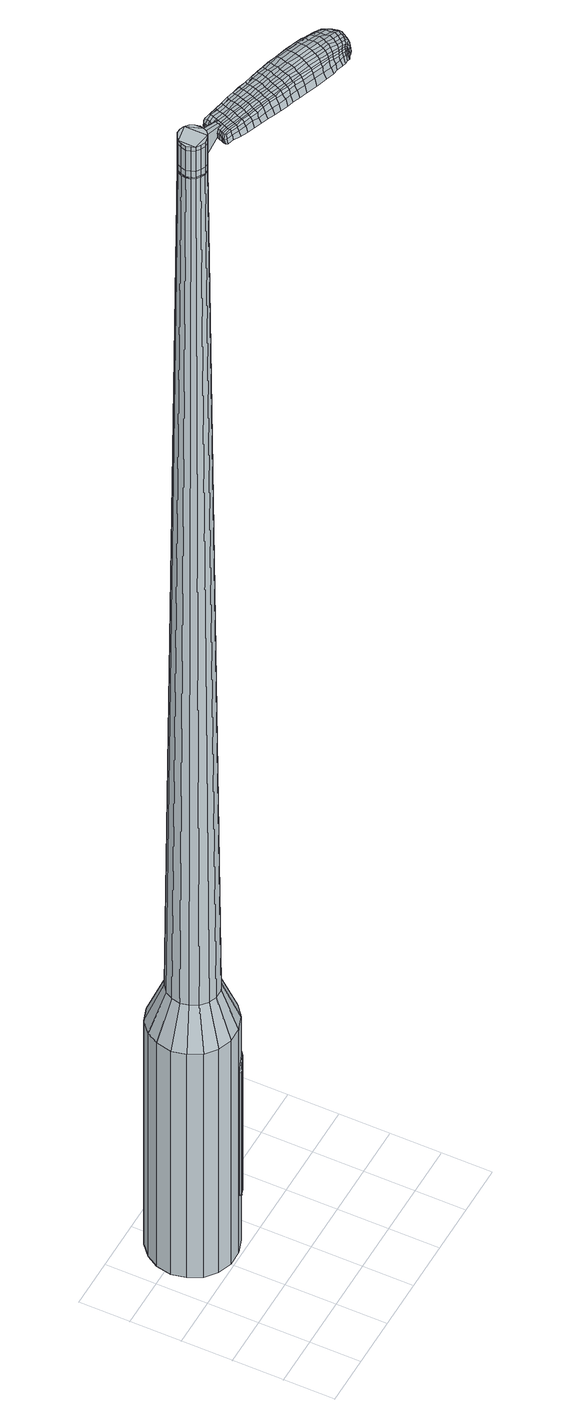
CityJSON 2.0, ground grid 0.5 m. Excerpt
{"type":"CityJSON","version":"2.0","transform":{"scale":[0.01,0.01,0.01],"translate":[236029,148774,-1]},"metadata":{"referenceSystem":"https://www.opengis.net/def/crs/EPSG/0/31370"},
"CityObjects":{
"object1":{"type":"GenericCityObject","attributes":{"cluster":18,"mean_distance_to_centroid":0.246,"new_centroid_x":236029.56,"new_centroid_y":148775.43,"mean_distance_to_camera":8.74,"H1":4.4,"H2":6.79,"Z_final":111.07,"cluster2":-1,"proj_x":236027.59,"proj_y":148780.91,"id_line":62764,"bearing_l":70.18,"distance":5.82,"orientation":"right","G_obj":340.18},"geometry":[{"type":"MultiSurface","lod":"2","boundaries":[[[0,1,2,3]],[[1,4,5,2]],[[4,6,7,5]],[[6,8,9,7]],[[8,10,11,9]],[[10,12,13,11]],[[12,14,15,13]],[[14,16,17,15]],[[16,18,19,17]],[[18,20,21,19]],[[20,22,23,21]],[[22,24,25,23]],[[24,26,27,25]],[[26,28,29,27]],[[28,30,31,29]],[[30,32,33,31]],[[32,34,35,33]],[[34,0,3,35]],[[36,37,38,39]],[[38,40,41,42]],[[41,43,42]],[[42,44,45,46]],[[45,47,46]],[[46,48,49,50]],[[49,51,50]],[[42,46,50,38]],[[50,52,39,38]],[[53,36,39]],[[2,5,7,35]],[[7,9,11,15]],[[11,13,15]],[[15,17,19,23]],[[19,21,23]],[[23,25,27,31]],[[27,29,31]],[[15,23,31,7]],[[31,33,35,7]],[[3,2,35]],[[1,0,54,55]],[[0,34,56,54]],[[34,32,57,56]],[[32,30,58,57]],[[30,28,59,58]],[[28,26,60,59]],[[26,24,61,60]],[[24,22,62,61]],[[22,20,63,62]],[[20,18,64,63]],[[18,16,65,64]],[[16,14,66,65]],[[14,12,67,66]],[[12,10,68,67]],[[10,8,69,68]],[[8,6,70,69]],[[6,4,71,70]],[[4,1,55,71]],[[55,54,72,73]],[[54,56,74,72]],[[56,57,75,74]],[[57,58,76,75]],[[58,59,77,76]],[[59,60,78,77]],[[60,61,79,78]],[[61,62,80,79]],[[62,63,81,80]],[[63,64,82,81]],[[64,65,83,82]],[[65,66,84,83]],[[66,67,85,84]],[[67,68,86,85]],[[68,69,87,86]],[[69,70,88,87]],[[70,71,89,88]],[[71,55,73,89]],[[72,90,91,92]],[[93,94,90,72]],[[75,95,94,93]],[[96,97,95,75]],[[98,99,97,96]],[[100,101,99,98]],[[102,103,101,100]],[[104,105,103,102]],[[106,107,105,104]],[[82,108,107,106]],[[109,110,108,82]],[[84,111,110,109]],[[112,113,111,84]],[[86,114,113,112]],[[115,116,114,86]],[[117,118,116,115]],[[89,119,118,117]],[[92,91,119,89]],[[120,121,122,123]],[[124,120,123,125]],[[126,124,125,127]],[[128,126,127,129]],[[130,128,129,131]],[[132,130,131,133]],[[134,132,133,135]],[[136,134,135,137]],[[138,136,137,139]],[[140,138,139,141]],[[142,140,141,143]],[[144,142,143,145]],[[146,144,145,147]],[[148,146,147,149]],[[150,148,149,151]],[[152,150,151,153]],[[73,72,92]],[[74,93,72]],[[74,75,93]],[[76,96,75]],[[76,77,98,96]],[[77,78,100,98]],[[78,79,102,100]],[[79,80,104,102]],[[80,81,106,104]],[[81,82,106]],[[83,109,82]],[[83,84,109]],[[85,112,84]],[[85,86,112]],[[87,115,86]],[[87,88,117,115]],[[88,89,117]],[[73,92,89]],[[154,91,90]],[[154,119,91]],[[155,118,119]],[[155,156,116,118]],[[156,114,116]],[[157,113,114]],[[157,111,113]],[[158,110,111]],[[158,108,110]],[[159,107,108]],[[159,160,105,107]],[[160,161,103,105]],[[161,162,101,103]],[[162,163,99,101]],[[163,164,97,99]],[[164,95,97]],[[165,94,95]],[[165,90,94]],[[39,52,152,166]],[[154,90,167,153]],[[53,39,166,121]],[[90,165,122,167]],[[36,53,121,120]],[[165,95,123,122]],[[37,36,120,124]],[[95,164,125,123]],[[38,37,124,126]],[[164,163,127,125]],[[40,38,126,128]],[[163,162,129,127]],[[41,40,128,130]],[[162,161,131,129]],[[43,41,130,132]],[[161,160,133,131]],[[42,43,132,134]],[[160,159,135,133]],[[44,42,134,136]],[[159,108,137,135]],[[45,44,136,138]],[[108,158,139,137]],[[47,45,138,140]],[[158,111,141,139]],[[46,47,140,142]],[[111,157,143,141]],[[48,46,142,144]],[[157,114,145,143]],[[49,48,144,146]],[[114,156,147,145]],[[51,49,146,148]],[[156,155,149,147]],[[50,51,148,150]],[[155,119,151,149]],[[52,50,150,152]],[[119,154,153,151]],[[152,153,168,169]],[[153,167,170,168]],[[167,122,171,170]],[[122,121,172,171]],[[121,166,173,172]],[[166,152,169,173]],[[174,175,176,177]],[[178,174,177,179]],[[174,178,180,181]],[[175,174,181,182]],[[183,184,185,186]],[[187,183,186,188]],[[183,187,189,190]],[[184,183,190,191]],[[192,193,194,195]],[[196,192,195,197]],[[192,196,198,199]],[[193,192,199,200]],[[201,202,203,204]],[[205,201,204,206]],[[201,205,207,208]],[[202,201,208,209]],[[210,211,212,213]],[[214,210,213,215]],[[210,214,216,217]],[[211,210,217,218]],[[219,220,221,222]],[[223,219,222,224]],[[219,223,225,226]],[[220,219,226,227]],[[228,229,230,231]],[[220,228,231,221]],[[228,220,227,232]],[[229,228,232,233]],[[234,235,236,237]],[[229,234,237,230]],[[234,229,233,238]],[[235,234,238,239]],[[240,178,179,241]],[[235,240,241,236]],[[240,235,239,242]],[[178,240,242,180]],[[243,244,245,246]],[[247,243,246,248]],[[243,247,249,250]],[[244,243,250,251]],[[252,253,254,255]],[[244,252,255,245]],[[252,244,251,256]],[[253,252,256,257]],[[258,259,260,261]],[[253,258,261,254]],[[258,253,257,262]],[[259,258,262,263]],[[264,265,266,267]],[[259,264,267,260]],[[264,259,263,268]],[[265,264,268,269]],[[270,175,182,271]],[[265,270,271,266]],[[270,265,269,272]],[[175,270,272,176]],[[273,274,275,276]],[[277,273,276,278]],[[273,277,279,280]],[[274,273,280,281]],[[282,283,284,285]],[[274,282,285,275]],[[282,274,281,286]],[[283,282,286,287]],[[288,289,290,291]],[[283,288,291,284]],[[288,283,287,292]],[[289,288,292,293]],[[294,187,188,295]],[[289,294,295,290]],[[294,289,293,296]],[[187,294,296,189]],[[297,298,299,300]],[[301,297,300,302]],[[297,301,303,304]],[[298,297,304,305]],[[306,307,308,309]],[[298,306,309,299]],[[306,298,305,310]],[[307,306,310,311]],[[312,313,314,315]],[[307,312,315,308]],[[312,307,311,316]],[[313,312,316,317]],[[318,319,320,321]],[[313,318,321,314]],[[318,313,317,322]],[[319,318,322,323]],[[324,184,191,325]],[[319,324,325,320]],[[324,319,323,326]],[[184,324,326,185]],[[327,213,212,328]],[[329,327,328,330]],[[327,329,331,332]],[[213,327,332,215]],[[333,329,330,334]],[[335,333,334,336]],[[333,335,337,338]],[[329,333,338,331]],[[339,335,336,340]],[[341,339,340,342]],[[339,341,343,344]],[[335,339,344,337]],[[345,341,342,346]],[[347,345,346,348]],[[345,347,349,350]],[[341,345,350,343]],[[351,347,348,352]],[[202,351,352,203]],[[351,202,209,353]],[[347,351,353,349]],[[354,355,200,199]],[[356,354,199,198]],[[354,356,357,358]],[[355,354,358,359]],[[360,361,359,358]],[[362,360,358,357]],[[360,362,363,364]],[[361,360,364,365]],[[366,367,365,364]],[[368,366,364,363]],[[366,368,369,370]],[[367,366,370,371]],[[372,373,371,370]],[[374,372,370,369]],[[372,374,207,205]],[[373,372,205,206]],[[375,376,377,378]],[[277,375,378,279]],[[375,277,278,379]],[[376,375,379,380]],[[381,196,197,382]],[[376,381,382,377]],[[381,376,380,383]],[[196,381,383,198]],[[384,385,386,387]],[[223,384,387,225]],[[384,223,224,388]],[[385,384,388,389]],[[390,391,392,393]],[[385,390,393,386]],[[390,385,389,394]],[[391,390,394,395]],[[396,193,200,397]],[[391,396,397,392]],[[396,391,395,398]],[[193,396,398,194]],[[399,400,401,402]],[[181,399,402,182]],[[399,181,180,403]],[[400,399,403,404]],[[405,406,407,408]],[[400,405,408,401]],[[405,400,404,409]],[[406,405,409,410]],[[411,204,203,412]],[[406,411,412,407]],[[411,406,410,413]],[[204,411,413,206]],[[414,415,416,417]],[[186,414,417,188]],[[414,186,185,418]],[[415,414,418,419]],[[420,208,207,421]],[[415,420,421,416]],[[420,415,419,422]],[[208,420,422,209]],[[423,424,425,426]],[[301,423,426,303]],[[423,301,302,427]],[[424,423,427,428]],[[429,214,215,430]],[[424,429,430,425]],[[429,424,428,431]],[[214,429,431,216]],[[432,433,434,435]],[[247,432,435,249]],[[432,247,248,436]],[[433,432,436,437]],[[438,439,440,441]],[[433,438,441,434]],[[438,433,437,442]],[[439,438,442,443]],[[444,211,218,445]],[[439,444,445,440]],[[444,439,443,446]],[[211,444,446,212]],[[447,448,437,436]],[[246,447,436,248]],[[447,246,245,449]],[[448,447,449,450]],[[451,452,443,442]],[[448,451,442,437]],[[451,448,450,453]],[[452,451,453,454]],[[455,328,212,446]],[[452,455,446,443]],[[455,452,454,456]],[[328,455,456,330]],[[457,458,459,460]],[[304,457,460,305]],[[457,304,303,426]],[[458,457,426,425]],[[461,332,331,462]],[[458,461,462,459]],[[461,458,425,430]],[[332,461,430,215]],[[463,464,450,449]],[[255,463,449,245]],[[463,255,254,465]],[[464,463,465,466]],[[467,468,454,453]],[[464,467,453,450]],[[467,464,466,469]],[[468,467,469,470]],[[471,334,330,456]],[[468,471,456,454]],[[471,468,470,472]],[[334,471,472,336]],[[473,474,475,476]],[[310,473,476,311]],[[473,310,305,460]],[[474,473,460,459]],[[477,338,337,478]],[[474,477,478,475]],[[477,474,459,462]],[[338,477,462,331]],[[479,480,466,465]],[[261,479,465,254]],[[479,261,260,481]],[[480,479,481,482]],[[483,484,470,469]],[[480,483,469,466]],[[483,480,482,485]],[[484,483,485,486]],[[487,340,336,472]],[[484,487,472,470]],[[487,484,486,488]],[[340,487,488,342]],[[489,490,491,492]],[[316,489,492,317]],[[489,316,311,476]],[[490,489,476,475]],[[493,344,343,494]],[[490,493,494,491]],[[493,490,475,478]],[[344,493,478,337]],[[495,496,482,481]],[[267,495,481,260]],[[495,267,266,497]],[[496,495,497,498]],[[499,500,486,485]],[[496,499,485,482]],[[499,496,498,501]],[[500,499,501,502]],[[503,346,342,488]],[[500,503,488,486]],[[503,500,502,504]],[[346,503,504,348]],[[505,506,507,508]],[[322,505,508,323]],[[505,322,317,492]],[[506,505,492,491]],[[509,350,349,510]],[[506,509,510,507]],[[509,506,491,494]],[[350,509,494,343]],[[511,512,498,497]],[[271,511,497,266]],[[511,271,182,402]],[[512,511,402,401]],[[513,514,502,501]],[[512,513,501,498]],[[513,512,401,408]],[[514,513,408,407]],[[515,352,348,504]],[[514,515,504,502]],[[515,514,407,412]],[[352,515,412,203]],[[516,517,419,418]],[[326,516,418,185]],[[516,326,323,508]],[[517,516,508,507]],[[518,353,209,422]],[[517,518,422,419]],[[518,517,507,510]],[[353,518,510,349]],[[519,520,380,379]],[[276,519,379,278]],[[519,276,275,521]],[[520,519,521,522]],[[523,356,198,383]],[[520,523,383,380]],[[523,520,522,524]],[[356,523,524,357]],[[525,526,527,528]],[[226,525,528,227]],[[525,226,225,387]],[[526,525,387,386]],[[529,530,531,532]],[[526,529,532,527]],[[529,526,386,393]],[[530,529,393,392]],[[533,355,359,534]],[[530,533,534,531]],[[533,530,392,397]],[[355,533,397,200]],[[535,536,522,521]],[[285,535,521,275]],[[535,285,284,537]],[[536,535,537,538]],[[539,362,357,524]],[[536,539,524,522]],[[539,536,538,540]],[[362,539,540,363]],[[541,542,543,544]],[[232,541,544,233]],[[541,232,227,528]],[[542,541,528,527]],[[545,546,547,548]],[[542,545,548,543]],[[545,542,527,532]],[[546,545,532,531]],[[549,361,365,550]],[[546,549,550,547]],[[549,546,531,534]],[[361,549,534,359]],[[551,552,538,537]],[[291,551,537,284]],[[551,291,290,553]],[[552,551,553,554]],[[555,368,363,540]],[[552,555,540,538]],[[555,552,554,556]],[[368,555,556,369]],[[557,558,559,560]],[[238,557,560,239]],[[557,238,233,544]],[[558,557,544,543]],[[561,562,563,564]],[[558,561,564,559]],[[561,558,543,548]],[[562,561,548,547]],[[565,367,371,566]],[[562,565,566,563]],[[565,562,547,550]],[[367,565,550,365]],[[567,568,554,553]],[[295,567,553,290]],[[567,295,188,417]],[[568,567,417,416]],[[569,374,369,556]],[[568,569,556,554]],[[569,568,416,421]],[[374,569,421,207]],[[570,571,404,403]],[[242,570,403,180]],[[570,242,239,560]],[[571,570,560,559]],[[572,573,410,409]],[[571,572,409,404]],[[572,571,559,564]],[[573,572,564,563]],[[574,373,206,413]],[[573,574,413,410]],[[574,573,563,566]],[[373,574,566,371]],[[575,576,577,578]],[[578,577,579,580]],[[581,579,577,582]],[[582,577,576,583]],[[584,585,586,587]],[[587,586,588,589]],[[590,588,586,591]],[[591,586,585,592]],[[593,594,595,596]],[[596,595,597,598]],[[599,597,595,600]],[[600,595,594,601]],[[602,603,604,605]],[[605,604,606,607]],[[608,606,604,609]],[[609,604,603,610]],[[611,612,613,614]],[[614,613,615,616]],[[617,615,613,618]],[[618,613,612,619]],[[620,621,622,623]],[[623,622,624,625]],[[626,624,622,627]],[[627,622,621,628]],[[629,630,631,632]],[[632,631,621,620]],[[628,621,631,633]],[[633,631,630,634]],[[635,636,637,638]],[[638,637,630,629]],[[634,630,637,639]],[[639,637,636,640]],[[580,579,641,642]],[[642,641,636,635]],[[640,636,641,643]],[[643,641,579,581]],[[644,645,646,647]],[[647,646,648,649]],[[650,648,646,651]],[[651,646,645,652]],[[653,654,655,656]],[[656,655,645,644]],[[652,645,655,657]],[[657,655,654,658]],[[659,660,661,662]],[[662,661,654,653]],[[658,654,661,663]],[[663,661,660,664]],[[665,666,667,668]],[[668,667,660,659]],[[664,660,667,669]],[[669,667,666,670]],[[583,576,671,672]],[[672,671,666,665]],[[670,666,671,673]],[[673,671,576,575]],[[674,675,676,677]],[[677,676,678,679]],[[680,678,676,681]],[[681,676,675,682]],[[683,684,685,686]],[[686,685,675,674]],[[682,675,685,687]],[[687,685,684,688]],[[689,690,691,692]],[[692,691,684,683]],[[688,684,691,693]],[[693,691,690,694]],[[589,588,695,696]],[[696,695,690,689]],[[694,690,695,697]],[[697,695,588,590]],[[698,699,700,701]],[[701,700,702,703]],[[704,702,700,705]],[[705,700,699,706]],[[707,708,709,710]],[[710,709,699,698]],[[706,699,709,711]],[[711,709,708,712]],[[713,714,715,716]],[[716,715,708,707]],[[712,708,715,717]],[[717,715,714,718]],[[719,720,721,722]],[[722,721,714,713]],[[718,714,721,723]],[[723,721,720,724]],[[592,585,725,726]],[[726,725,720,719]],[[724,720,725,727]],[[727,725,585,584]],[[611,614,728,729]],[[729,728,730,731]],[[732,730,728,733]],[[733,728,614,616]],[[731,730,734,735]],[[735,734,736,737]],[[738,736,734,739]],[[739,734,730,732]],[[737,736,740,741]],[[741,740,742,743]],[[744,742,740,745]],[[745,740,736,738]],[[743,742,746,747]],[[747,746,748,749]],[[750,748,746,751]],[[751,746,742,744]],[[749,748,752,753]],[[753,752,603,602]],[[610,603,752,754]],[[754,752,748,750]],[[601,755,756,600]],[[600,756,757,599]],[[758,757,756,759]],[[759,756,755,760]],[[760,761,762,759]],[[759,762,763,758]],[[764,763,762,765]],[[765,762,761,766]],[[766,767,768,765]],[[765,768,769,764]],[[770,769,768,771]],[[771,768,767,772]],[[772,773,774,771]],[[771,774,775,770]],[[608,775,774,606]],[[606,774,773,607]],[[776,777,778,779]],[[779,778,678,680]],[[679,678,778,780]],[[780,778,777,781]],[[598,597,782,783]],[[783,782,777,776]],[[781,777,782,784]],[[784,782,597,599]],[[785,786,787,788]],[[788,787,624,626]],[[625,624,787,789]],[[789,787,786,790]],[[791,792,793,794]],[[794,793,786,785]],[[790,786,793,795]],[[795,793,792,796]],[[601,594,797,798]],[[798,797,792,791]],[[796,792,797,799]],[[799,797,594,593]],[[800,801,802,803]],[[803,802,582,583]],[[581,582,802,804]],[[804,802,801,805]],[[806,807,808,809]],[[809,808,801,800]],[[805,801,808,810]],[[810,808,807,811]],[[602,605,812,813]],[[813,812,807,806]],[[811,807,812,814]],[[814,812,605,607]],[[815,816,817,818]],[[818,817,587,589]],[[584,587,817,819]],[[819,817,816,820]],[[608,609,821,822]],[[822,821,816,815]],[[820,816,821,823]],[[823,821,609,610]],[[824,825,826,827]],[[827,826,702,704]],[[703,702,826,828]],[[828,826,825,829]],[[616,615,830,831]],[[831,830,825,824]],[[829,825,830,832]],[[832,830,615,617]],[[833,834,648,835]],[[835,648,650]],[[649,648,836]],[[648,834,836]],[[837,838,839,840]],[[840,839,834,833]],[[836,834,839,841]],[[841,839,838,842]],[[619,612,843,844]],[[844,843,838,837]],[[842,838,843,845]],[[845,843,612,611]],[[846,847,836]],[[836,847,647,649]],[[644,647,847,848]],[[848,847,846,849]],[[842,850,851,841]],[[841,851,846,836]],[[849,846,851,852]],[[852,851,850,853]],[[611,729,169,845]],[[845,169,850,842]],[[853,850,169,854]],[[854,169,729,731]],[[855,856,857,858]],[[858,857,705,706]],[[704,705,857,827]],[[827,857,856,824]],[[732,733,859,860]],[[860,859,856,855]],[[824,856,859,831]],[[831,859,733,616]],[[849,861,862,848]],[[848,862,656,644]],[[653,656,862,863]],[[863,862,861,864]],[[853,865,866,852]],[[852,866,861,849]],[[864,861,866,867]],[[867,866,865,868]],[[731,735,869,854]],[[854,869,865,853]],[[868,865,869,870]],[[870,869,735,737]],[[871,872,873,874]],[[874,873,711,712]],[[706,711,873,858]],[[858,873,872,855]],[[738,739,875,876]],[[876,875,872,871]],[[855,872,875,860]],[[860,875,739,732]],[[864,877,878,863]],[[863,878,662,653]],[[659,662,878,879]],[[879,878,877,880]],[[868,881,882,867]],[[867,882,877,864]],[[880,877,882,883]],[[883,882,881,884]],[[737,741,885,870]],[[870,885,881,868]],[[884,881,885,886]],[[886,885,741,743]],[[887,888,889,890]],[[890,889,717,718]],[[712,717,889,874]],[[874,889,888,871]],[[744,745,891,892]],[[892,891,888,887]],[[871,888,891,876]],[[876,891,745,738]],[[880,893,894,879]],[[879,894,668,659]],[[665,668,894,895]],[[894,893,895]],[[884,896,897,883]],[[883,897,893,880]],[[895,893,897,898]],[[898,897,896,899]],[[743,747,900,886]],[[886,900,896,884]],[[899,896,900,901]],[[901,900,747,749]],[[902,903,904,905]],[[905,904,723,724]],[[718,723,904,890]],[[890,904,903,887]],[[750,751,906,907]],[[907,906,903,902]],[[887,903,906,892]],[[892,906,751,744]],[[908,909,895]],[[895,909,672,665]],[[583,672,909,803]],[[803,909,908,800]],[[899,910,911,898]],[[898,911,908,895]],[[800,908,911,809]],[[809,911,910,806]],[[749,753,912,901]],[[901,912,910,899]],[[806,910,912,813]],[[813,912,753,602]],[[820,913,914,819]],[[819,914,727,584]],[[724,727,914,905]],[[905,914,913,902]],[[610,754,915,823]],[[823,915,913,820]],[[902,913,915,907]],[[907,915,754,750]],[[781,916,917,780]],[[780,917,677,679]],[[674,677,917,918]],[[918,917,916,919]],[[599,757,920,784]],[[784,920,916,781]],[[919,916,920,921]],[[921,920,757,758]],[[922,923,924,925]],[[925,924,627,628]],[[626,627,924,788]],[[788,924,923,785]],[[926,927,928,929]],[[929,928,923,922]],[[785,923,928,794]],[[794,928,927,791]],[[760,755,930,931]],[[931,930,927,926]],[[791,927,930,798]],[[798,930,755,601]],[[919,932,933,918]],[[918,933,686,674]],[[683,686,933,934]],[[934,933,932,935]],[[758,763,936,921]],[[921,936,932,919]],[[935,932,936,937]],[[937,936,763,764]],[[938,939,940,941]],[[941,940,633,634]],[[628,633,940,925]],[[925,940,939,922]],[[942,943,944,945]],[[945,944,939,938]],[[922,939,944,929]],[[929,944,943,926]],[[766,761,946,947]],[[947,946,943,942]],[[926,943,946,931]],[[931,946,761,760]],[[935,948,949,934]],[[934,949,692,683]],[[689,692,949,950]],[[950,949,948,951]],[[764,769,952,937]],[[937,952,948,935]],[[951,948,952,953]],[[953,952,769,770]],[[954,955,956,957]],[[957,956,639,640]],[[634,639,956,941]],[[941,956,955,938]],[[958,959,960,961]],[[961,960,955,954]],[[938,955,960,945]],[[945,960,959,942]],[[772,767,962,963]],[[963,962,959,958]],[[942,959,962,947]],[[947,962,767,766]],[[951,964,965,950]],[[950,965,696,689]],[[589,696,965,818]],[[818,965,964,815]],[[770,775,966,953]],[[953,966,964,951]],[[815,964,966,822]],[[822,966,775,608]],[[805,967,968,804]],[[804,968,643,581]],[[640,643,968,957]],[[957,968,967,954]],[[811,969,970,810]],[[810,970,967,805]],[[954,967,970,961]],[[961,970,969,958]],[[607,773,971,814]],[[814,971,969,811]],[[958,969,971,963]],[[963,971,773,772]],[[575,578,177,176]],[[578,580,179,177]],[[590,591,190,189]],[[591,592,191,190]],[[593,596,195,194]],[[596,598,197,195]],[[617,618,217,216]],[[618,619,218,217]],[[620,623,222,221]],[[623,625,224,222]],[[629,632,231,230]],[[632,620,221,231]],[[635,638,237,236]],[[638,629,230,237]],[[580,642,241,179]],[[642,635,236,241]],[[650,651,250,249]],[[651,652,251,250]],[[652,657,256,251]],[[657,658,257,256]],[[658,663,262,257]],[[663,664,263,262]],[[664,669,268,263]],[[669,670,269,268]],[[670,673,272,269]],[[673,575,176,272]],[[680,681,280,279]],[[681,682,281,280]],[[682,687,286,281]],[[687,688,287,286]],[[688,693,292,287]],[[693,694,293,292]],[[694,697,296,293]],[[697,590,189,296]],[[698,701,300,299]],[[701,703,302,300]],[[707,710,309,308]],[[710,698,299,309]],[[713,716,315,314]],[[716,707,308,315]],[[719,722,321,320]],[[722,713,314,321]],[[592,726,325,191]],[[726,719,320,325]],[[776,779,378,377]],[[779,680,279,378]],[[598,783,382,197]],[[783,776,377,382]],[[625,789,388,224]],[[789,790,389,388]],[[790,795,394,389]],[[795,796,395,394]],[[796,799,398,395]],[[799,593,194,398]],[[703,828,427,302]],[[828,829,428,427]],[[829,832,431,428]],[[832,617,216,431]],[[833,835,435,434]],[[835,650,249,435]],[[837,840,441,440]],[[840,833,434,441]],[[619,844,445,218]],[[844,837,440,445]],[[972,973,974,975]],[[976,977,975,974]],[[978,979,980,981]],[[982,983,984,985]],[[973,986,987,974]],[[988,976,974,987]],[[989,978,981,990]],[[991,992,983,982]],[[986,993,994,987]],[[994,995,988,987]],[[996,989,990,997]],[[998,992,991,999]],[[993,1000,1001,994]],[[1001,1002,995,994]],[[1003,996,997,1004]],[[1005,998,999,1006]],[[1007,1008,1009,1010]],[[1011,1012,1008,1007]],[[1011,1013,1014,1012]],[[1013,1015,1016,1014]],[[1017,1018,1019,1020]],[[1021,1022,1018,1017]],[[1023,1024,1022,1021]],[[1025,1026,1024,1023]],[[1020,1009,1008,1017]],[[1017,1008,1012,1021]],[[1012,1014,1023,1021]],[[1014,1016,1025,1023]],[[981,980,977,976]],[[990,981,976,988]],[[995,997,990,988]],[[1002,1004,997,995]],[[982,985,979,978]],[[991,982,978,989]],[[999,991,989,996]],[[1006,999,996,1003]],[[983,1007,1010,984]],[[992,1011,1007,983]],[[1013,1011,992,998]],[[1015,1013,998,1005]],[[1027,1028,1029,1030]],[[1029,1031,1032,1033]],[[1029,1033,1034,1035]],[[1029,1035,1030]],[[1036,1027,1030,1037]],[[1038,1037,1030,1039]],[[1040,1039,1030]],[[1041,1029,1028,1042]],[[1043,1041,1042,1044]],[[1045,1043,1044,1046]],[[1047,1045,1046,1048]],[[1049,1047,1048,1050]],[[1050,1051,1052,1053]],[[1050,1053,1054,1055]],[[1050,1055,1056,1057]],[[1056,1058,1059,1060]],[[1056,1060,1061,1062]],[[1056,1062,1057]],[[1050,1057,1049]],[[1063,1064,1028,1027]],[[1065,1066,1031,1029]],[[1067,1068,1040,1030]],[[1064,1069,1042,1028]],[[1070,1065,1029,1041]],[[1069,1071,1044,1042]],[[1072,1070,1041,1043]],[[1071,1073,1046,1044]],[[1074,1072,1043,1045]],[[1073,1075,1048,1046]],[[1076,1074,1045,1047]],[[1075,1077,1050,1048]],[[1078,1076,1047,1049]],[[1077,1079,1051,1050]],[[1080,1081,1058,1056]],[[1082,1078,1049,1057]],[[1052,1051,1079,1083]],[[1053,1052,1083,1084]],[[1054,1053,1084,1085]],[[1055,1054,1085,1086]],[[1056,1055,1086,1080]],[[1087,1063,1027,1036]],[[1088,1087,1036,1037]],[[1089,1088,1037,1038]],[[1090,1089,1038,1039]],[[1068,1090,1039,1040]],[[1032,1031,1066,1091]],[[1059,1058,1081,1092]],[[1033,1032,1091,1093]],[[1034,1033,1093,1094]],[[1035,1034,1094,1095]],[[1030,1035,1095,1067]],[[1060,1059,1092,1096]],[[1061,1060,1096,1097]],[[1062,1061,1097,1098]],[[1057,1062,1098,1082]]]}]}
},
"vertices":[
[98,130,384],[91,117,384],[91,117,96],[98,130,96],[80,108,384],[80,108,96],[66,103,384],[66,103,96],[51,103,384],[51,103,96],[37,108,384],[37,108,96],[26,117,384],[26,117,96],[19,130,384],[19,130,96],[16,144,384],[16,144,96],[19,159,384],[19,159,96],[26,171,384],[26,171,96],[37,181,384],[37,181,96],[51,186,384],[51,186,96],[66,186,384],[66,186,96],[79,181,384],[79,181,96],[91,172,384],[91,172,96],[98,159,384],[98,159,96],[101,144,384],[101,144,96],[71,149,1524],[69,153,1524],[65,156,1524],[71,140,1524],[61,158,1524],[56,158,1524],[48,153,1524],[52,156,1524],[46,149,1524],[45,144,1524],[48,136,1524],[46,140,1524],[52,133,1524],[56,131,1524],[65,133,1524],[61,131,1524],[69,136,1524],[72,144,1524],[82,136,429],[78,128,429],[84,144,429],[82,153,429],[78,161,429],[71,166,429],[63,169,429],[54,169,429],[46,166,429],[39,160,429],[35,153,429],[33,144,429],[35,136,429],[39,128,429],[46,122,429],[54,119,429],[63,119,429],[71,123,429],[71,140,1483],[69,136,1483],[72,144,1483],[71,149,1483],[69,153,1483],[65,156,1483],[61,158,1483],[56,158,1483],[52,156,1483],[48,153,1483],[46,149,1483],[45,144,1483],[46,140,1483],[48,136,1483],[52,133,1483],[56,131,1483],[61,131,1483],[65,133,1483],[71,140,1485],[68,136,1485],[68,136,1483],[71,144,1483],[71,144,1485],[71,149,1485],[68,153,1483],[68,153,1485],[65,155,1483],[65,155,1485],[61,157,1483],[61,157,1485],[56,157,1483],[56,157,1485],[52,155,1483],[52,155,1485],[49,153,1483],[49,153,1485],[46,149,1485],[46,144,1483],[46,144,1485],[46,140,1485],[49,136,1483],[49,136,1485],[52,133,1485],[56,132,1483],[56,132,1485],[61,132,1483],[61,132,1485],[65,133,1485],[71,149,1519],[72,144,1519],[72,144,1493],[71,149,1493],[69,153,1519],[69,153,1493],[65,156,1519],[65,156,1493],[61,158,1519],[61,158,1493],[56,158,1519],[56,158,1493],[52,156,1519],[52,156,1493],[48,153,1519],[48,153,1493],[46,149,1519],[46,149,1493],[45,144,1519],[45,144,1493],[46,140,1519],[46,140,1493],[48,136,1519],[48,136,1493],[52,133,1519],[52,133,1493],[56,131,1519],[56,131,1493],[61,131,1519],[61,131,1493],[65,133,1519],[65,133,1493],[69,136,1519],[69,136,1493],[69,136,1485],[61,131,1485],[56,131,1485],[48,136,1485],[45,144,1485],[48,153,1485],[52,156,1485],[56,158,1485],[61,158,1485],[65,156,1485],[69,153,1485],[72,144,1485],[71,140,1519],[71,140,1493],[88,130,1513],[88,130,1518],[89,133,1513],[90,136,1513],[90,136,1518],[89,133,1518],[152,90,1519],[145,93,1518],[146,91,1509],[152,88,1510],[160,87,1519],[160,85,1510],[159,88,1526],[151,92,1525],[145,94,1525],[165,126,1519],[158,128,1518],[157,127,1525],[164,125,1525],[173,123,1519],[172,122,1526],[175,124,1510],[167,127,1510],[160,129,1509],[228,85,1519],[227,81,1519],[228,81,1513],[229,84,1513],[228,89,1519],[229,89,1513],[227,89,1524],[227,85,1524],[225,82,1524],[158,110,1530],[151,112,1529],[150,109,1529],[157,107,1530],[167,107,1531],[166,103,1531],[168,110,1530],[160,113,1530],[153,116,1529],[82,137,1512],[81,134,1512],[83,134,1517],[83,136,1517],[83,140,1512],[84,139,1517],[84,140,1506],[83,137,1506],[82,134,1506],[208,71,1519],[205,72,1519],[205,70,1512],[208,70,1512],[210,71,1518],[211,69,1512],[210,72,1522],[208,72,1523],[205,73,1524],[200,73,1519],[195,74,1519],[195,73,1512],[201,71,1512],[200,74,1524],[194,76,1525],[189,76,1519],[181,79,1519],[182,77,1511],[190,74,1511],[189,78,1526],[181,80,1526],[171,83,1519],[171,81,1510],[170,84,1526],[84,119,1513],[91,116,1513],[90,117,1518],[84,120,1517],[79,121,1512],[80,122,1516],[79,120,1506],[84,118,1507],[91,114,1507],[98,113,1514],[105,110,1515],[104,111,1520],[97,114,1519],[98,111,1507],[105,108,1507],[111,107,1515],[118,104,1516],[118,106,1522],[111,108,1521],[112,105,1508],[119,102,1508],[125,101,1517],[132,98,1517],[131,100,1524],[125,103,1523],[126,99,1508],[132,96,1509],[139,95,1518],[138,97,1524],[139,93,1509],[221,104,1519],[218,106,1519],[217,105,1524],[220,103,1523],[223,103,1518],[222,102,1522],[224,104,1512],[222,105,1512],[219,107,1512],[213,108,1519],[208,110,1519],[207,109,1525],[213,107,1524],[215,109,1512],[210,111,1512],[203,113,1519],[195,116,1519],[194,115,1526],[202,112,1526],[204,114,1511],[197,117,1511],[184,120,1519],[183,118,1526],[186,120,1510],[94,147,1513],[101,145,1513],[103,146,1507],[95,148,1507],[89,149,1512],[90,149,1506],[89,148,1516],[93,146,1517],[100,144,1518],[109,143,1514],[116,141,1515],[117,142,1507],[110,144,1507],[108,142,1519],[115,140,1520],[123,139,1515],[130,137,1516],[132,138,1508],[125,140,1508],[122,138,1521],[129,136,1522],[137,135,1517],[144,132,1517],[146,133,1509],[139,136,1508],[136,133,1523],[143,131,1524],[151,130,1518],[153,131,1509],[150,129,1524],[89,135,1519],[88,132,1519],[96,132,1520],[95,130,1520],[97,135,1520],[90,137,1519],[103,130,1522],[102,127,1522],[110,127,1523],[109,124,1523],[111,130,1523],[104,132,1521],[117,125,1524],[116,122,1524],[124,122,1525],[123,119,1525],[125,125,1525],[118,128,1524],[131,120,1526],[130,117,1526],[138,117,1527],[136,114,1527],[139,120,1527],[132,123,1526],[145,115,1528],[143,112,1528],[146,118,1528],[224,86,1527],[222,83,1527],[224,90,1526],[220,92,1527],[220,88,1528],[218,84,1528],[214,90,1529],[212,86,1529],[214,94,1528],[208,97,1530],[207,92,1530],[205,89,1530],[200,95,1531],[198,91,1531],[201,99,1530],[192,102,1531],[191,98,1531],[190,95,1531],[179,102,1531],[178,99,1531],[180,106,1531],[224,101,1518],[226,99,1519],[227,99,1513],[226,102,1513],[223,101,1523],[224,99,1523],[227,94,1519],[228,94,1513],[226,94,1524],[213,71,1518],[215,72,1518],[214,73,1523],[212,72,1523],[213,70,1513],[216,71,1513],[219,73,1519],[222,75,1519],[221,76,1524],[217,74,1523],[219,72,1513],[223,75,1513],[225,78,1519],[223,79,1524],[226,78,1513],[152,93,1528],[152,95,1528],[146,98,1528],[145,96,1527],[160,90,1528],[161,92,1529],[154,98,1529],[155,100,1530],[148,103,1529],[147,100,1528],[162,94,1529],[163,97,1530],[156,104,1530],[149,106,1529],[165,100,1531],[163,124,1528],[162,121,1529],[171,119,1529],[171,121,1528],[156,126,1527],[155,123,1528],[161,117,1529],[170,115,1530],[154,120,1528],[87,148,1512],[86,146,1512],[87,145,1517],[87,147,1517],[88,149,1506],[87,147,1506],[85,143,1512],[86,142,1517],[86,143,1506],[77,123,1512],[78,125,1512],[78,124,1506],[78,122,1506],[79,123,1517],[79,125,1517],[79,127,1512],[80,129,1512],[80,129,1506],[79,126,1506],[80,127,1517],[81,129,1517],[81,132,1512],[81,131,1506],[82,132,1517],[84,121,1519],[84,123,1519],[91,118,1520],[91,120,1520],[85,125,1519],[86,127,1519],[92,122,1520],[93,125,1520],[87,130,1519],[94,127,1520],[93,145,1519],[92,144,1519],[99,141,1520],[100,143,1520],[91,141,1519],[98,138,1520],[98,116,1521],[98,117,1521],[104,113,1522],[105,114,1522],[99,119,1521],[100,122,1521],[106,117,1522],[107,119,1523],[101,125,1522],[108,122,1523],[107,141,1521],[106,139,1521],[113,137,1522],[114,139,1522],[105,136,1521],[112,134,1522],[111,110,1523],[112,112,1523],[118,107,1524],[119,109,1524],[113,114,1523],[114,117,1524],[120,111,1525],[121,114,1525],[115,119,1524],[122,117,1525],[121,137,1523],[120,135,1523],[127,132,1524],[128,134,1524],[119,131,1524],[126,129,1525],[125,104,1525],[126,106,1525],[132,101,1526],[132,103,1526],[126,108,1526],[127,111,1526],[133,106,1527],[134,109,1527],[129,114,1526],[135,111,1527],[135,132,1525],[134,130,1525],[141,128,1526],[142,130,1526],[133,127,1526],[140,124,1527],[138,99,1527],[139,100,1527],[140,103,1527],[141,106,1528],[142,109,1528],[149,128,1527],[148,126,1527],[147,122,1528],[221,102,1525],[222,99,1525],[218,103,1526],[219,101,1526],[223,95,1526],[220,97,1527],[210,73,1525],[212,74,1525],[208,75,1526],[206,74,1525],[215,75,1525],[218,77,1526],[214,78,1527],[211,76,1526],[221,80,1526],[216,81,1527],[213,106,1526],[214,103,1527],[207,108,1527],[208,106,1528],[214,99,1528],[208,101,1529],[201,75,1526],[203,76,1527],[197,78,1528],[195,77,1527],[206,78,1527],[208,80,1528],[202,83,1529],[199,80,1528],[210,83,1528],[204,86,1530],[201,110,1528],[202,108,1529],[194,113,1528],[194,111,1529],[201,104,1529],[193,107,1530],[190,79,1528],[191,80,1528],[183,83,1529],[182,82,1528],[193,82,1529],[195,85,1530],[187,88,1530],[185,85,1530],[197,88,1530],[188,91,1531],[183,117,1529],[182,115,1529],[181,111,1530],[171,86,1528],[172,87,1529],[173,90,1530],[175,93,1530],[176,96,1531],[147,93,1509],[146,94,1518],[152,92,1518],[153,90,1509],[160,89,1519],[161,87,1510],[160,90,1525],[152,93,1525],[146,96,1525],[156,125,1525],[158,126,1518],[164,124,1518],[163,123,1525],[173,121,1519],[171,120,1525],[174,122,1510],[166,125,1509],[159,127,1509],[226,82,1513],[225,82,1519],[226,85,1519],[227,85,1513],[226,89,1519],[227,89,1513],[225,89,1524],[225,86,1524],[223,83,1524],[151,109,1528],[152,112,1528],[159,110,1529],[158,107,1529],[167,106,1529],[166,103,1529],[168,110,1529],[160,113,1529],[153,115,1528],[84,133,1516],[84,134,1512],[84,136,1512],[85,136,1516],[86,139,1512],[86,138,1516],[86,139,1506],[85,136,1506],[84,133,1506],[206,72,1512],[205,74,1519],[208,73,1518],[208,72,1512],[210,73,1518],[211,71,1512],[210,74,1522],[208,74,1523],[205,75,1523],[196,75,1512],[195,76,1519],[200,75,1519],[201,73,1512],[200,76,1524],[195,78,1525],[183,79,1511],[182,81,1519],[189,78,1519],[190,76,1511],[189,80,1525],[182,82,1526],[171,84,1519],[172,83,1510],[171,86,1526],[91,119,1518],[92,118,1513],[85,121,1513],[85,122,1517],[80,123,1512],[81,123,1515],[81,122,1506],[85,119,1506],[92,116,1507],[105,113,1520],[105,112,1514],[98,115,1514],[98,116,1519],[99,113,1507],[106,110,1507],[119,107,1522],[119,106,1516],[112,109,1515],[112,110,1521],[113,107,1508],[120,104,1508],[132,102,1523],[133,100,1517],[126,103,1516],[126,104,1522],[127,101,1508],[133,98,1508],[139,97,1517],[139,99,1524],[140,95,1509],[216,103,1523],[217,104,1519],[220,103,1518],[219,102,1523],[221,102,1518],[221,101,1522],[223,103,1512],[221,104,1512],[218,105,1512],[206,108,1525],[207,109,1519],[213,106,1519],[212,105,1524],[214,107,1512],[209,110,1512],[193,113,1526],[195,114,1519],[202,111,1519],[201,110,1525],[203,112,1511],[196,115,1511],[184,118,1519],[182,117,1526],[185,119,1510],[102,144,1507],[101,143,1513],[94,145,1513],[95,146,1506],[89,147,1512],[90,147,1506],[89,146,1515],[93,145,1517],[100,142,1518],[117,140,1507],[115,139,1514],[108,141,1514],[110,142,1507],[107,140,1519],[114,138,1520],[131,136,1508],[130,135,1516],[123,137,1515],[124,138,1508],[121,136,1521],[128,134,1522],[146,131,1508],[144,131,1517],[137,133,1516],[138,134,1508],[136,132,1522],[143,129,1523],[151,128,1517],[153,129,1509],[149,127,1524],[89,134,1518],[89,132,1518],[96,132,1519],[95,129,1519],[97,135,1519],[90,137,1518],[103,129,1520],[102,127,1520],[110,127,1521],[109,124,1521],[111,130,1521],[104,132,1520],[117,124,1523],[116,122,1523],[124,122,1524],[123,119,1524],[125,125,1524],[118,127,1523],[131,119,1525],[130,117,1525],[138,117,1526],[137,114,1526],[139,120,1526],[132,122,1525],[145,114,1527],[144,112,1527],[146,118,1527],[221,83,1526],[222,87,1526],[223,90,1525],[219,92,1526],[219,88,1526],[218,85,1526],[212,87,1528],[213,90,1528],[213,94,1527],[207,96,1528],[206,93,1529],[205,89,1529],[198,92,1530],[199,95,1530],[200,99,1529],[192,102,1530],[191,98,1530],[190,95,1530],[178,99,1530],[179,102,1530],[180,106,1530],[225,99,1513],[224,98,1518],[223,100,1518],[224,101,1512],[221,100,1523],[223,98,1523],[225,94,1519],[226,94,1513],[224,94,1523],[213,75,1523],[214,74,1518],[212,73,1518],[211,74,1523],[212,72,1512],[215,73,1512],[219,78,1523],[221,77,1519],[217,75,1519],[216,76,1523],[218,74,1513],[221,76,1513],[223,79,1519],[222,80,1524],[224,79,1513],[146,98,1527],[153,95,1527],[152,94,1527],[146,97,1526],[160,91,1527],[161,92,1528],[149,103,1528],[155,101,1528],[154,98,1528],[147,101,1527],[162,95,1528],[164,98,1529],[156,104,1529],[150,106,1528],[165,100,1529],[171,118,1528],[162,121,1527],[163,122,1527],[171,120,1527],[156,124,1526],[155,123,1527],[161,117,1528],[169,114,1528],[154,119,1527],[89,145,1516],[88,146,1512],[88,147,1512],[89,146,1516],[89,147,1506],[89,146,1506],[87,142,1512],[88,142,1516],[88,143,1506],[81,123,1506],[80,124,1512],[80,122,1506],[81,124,1516],[82,128,1506],[82,129,1512],[81,126,1512],[81,125,1506],[82,126,1516],[83,129,1516],[83,131,1512],[83,131,1506],[84,131,1516],[85,123,1518],[85,122,1518],[92,119,1519],[92,120,1519],[87,127,1518],[86,125,1518],[93,122,1519],[93,125,1519],[94,127,1519],[99,141,1519],[93,143,1518],[93,144,1518],[100,142,1519],[92,140,1518],[98,138,1519],[99,117,1520],[98,117,1520],[105,114,1521],[106,114,1521],[100,122,1520],[100,119,1520],[106,117,1521],[107,119,1521],[101,124,1520],[108,122,1521],[114,136,1521],[107,139,1520],[107,140,1520],[114,137,1521],[105,136,1520],[112,133,1521],[113,112,1522],[112,111,1522],[119,108,1523],[119,109,1523],[114,117,1522],[113,114,1522],[120,111,1523],[121,114,1524],[115,119,1523],[122,117,1524],[128,132,1523],[121,134,1522],[121,135,1522],[128,133,1523],[120,131,1522],[127,128,1523],[126,106,1524],[126,105,1524],[133,103,1525],[128,111,1525],[127,109,1524],[134,106,1525],[135,109,1526],[129,114,1525],[136,111,1526],[142,127,1525],[135,130,1524],[135,131,1524],[142,129,1525],[134,126,1524],[141,124,1525],[140,101,1526],[139,100,1526],[142,106,1527],[141,103,1526],[143,109,1527],[149,125,1526],[149,127,1526],[147,122,1526],[221,99,1524],[219,101,1524],[216,102,1525],[218,100,1525],[222,95,1525],[219,96,1525],[208,76,1525],[211,75,1524],[209,75,1524],[206,76,1525],[214,79,1526],[217,78,1525],[214,76,1524],[211,77,1525],[220,81,1525],[216,82,1526],[213,102,1526],[212,104,1526],[206,107,1526],[207,105,1527],[213,98,1526],[207,101,1527],[197,79,1527],[203,77,1526],[201,77,1526],[196,78,1526],[201,83,1528],[208,81,1527],[205,79,1526],[199,81,1527],[210,84,1527],[203,86,1528],[201,107,1527],[201,109,1527],[193,112,1527],[193,110,1528],[201,103,1528],[193,106,1529],[183,84,1528],[191,81,1527],[190,80,1527],[182,83,1527],[187,89,1529],[195,86,1529],[193,83,1528],[185,86,1528],[197,89,1529],[188,92,1530],[182,114,1528],[182,116,1528],[181,110,1529],[172,88,1528],[171,87,1528],[175,93,1529],[174,90,1529],[177,96,1530],[80,122,1508],[82,128,1508],[113,116,1509],[110,109,1509],[133,108,1510],[130,100,1510],[170,94,1512],[167,85,1512],[150,91,1511],[153,100,1511],[187,88,1513],[199,84,1514],[196,75,1514],[184,79,1513],[85,134,1508],[115,123,1509],[136,116,1510],[173,103,1512],[156,109,1511],[190,97,1513],[202,92,1514],[87,141,1508],[118,131,1509],[139,124,1510],[176,111,1512],[159,118,1511],[205,100,1514],[193,105,1513],[89,147,1508],[121,138,1509],[141,132,1510],[179,120,1512],[162,126,1511],[209,109,1514],[196,114,1513],[212,80,1514],[217,79,1514],[215,73,1514],[209,72,1514],[215,87,1514],[220,86,1514],[218,95,1514],[222,93,1514],[221,103,1514],[224,99,1514],[223,80,1515],[227,82,1515],[226,81,1515],[221,76,1515],[224,84,1515],[227,83,1515],[226,88,1515],[227,84,1515],[227,92,1515],[228,85,1515],[89,174,334],[93,172,334],[93,172,165],[82,181,171],[89,174,165],[87,177,165],[84,179,166],[83,180,167],[82,181,169],[87,177,334],[84,179,333],[83,180,332],[82,181,331],[82,181,328],[100,159,165],[100,159,334],[102,144,165],[102,144,334],[99,129,165],[99,129,334],[92,116,165],[92,116,334],[81,107,165],[81,107,334],[77,105,334],[73,104,334],[71,103,333],[69,102,332],[68,101,331],[67,101,328],[77,105,165],[67,101,171],[68,101,169],[69,102,167],[71,103,166],[73,104,165],[87,172,334],[90,170,334],[90,170,165],[87,172,165],[80,179,171],[80,179,328],[97,158,334],[97,158,165],[99,144,334],[99,144,165],[97,130,334],[97,130,165],[90,118,334],[90,118,165],[79,109,334],[79,109,165],[76,108,334],[66,104,328],[66,104,171],[76,108,165],[72,106,334],[70,105,333],[68,104,332],[67,104,331],[85,175,334],[83,176,333],[81,178,332],[80,179,331],[85,175,165],[67,104,169],[83,176,166],[81,178,167],[80,179,169],[68,104,167],[70,105,166],[72,106,165]
]}
